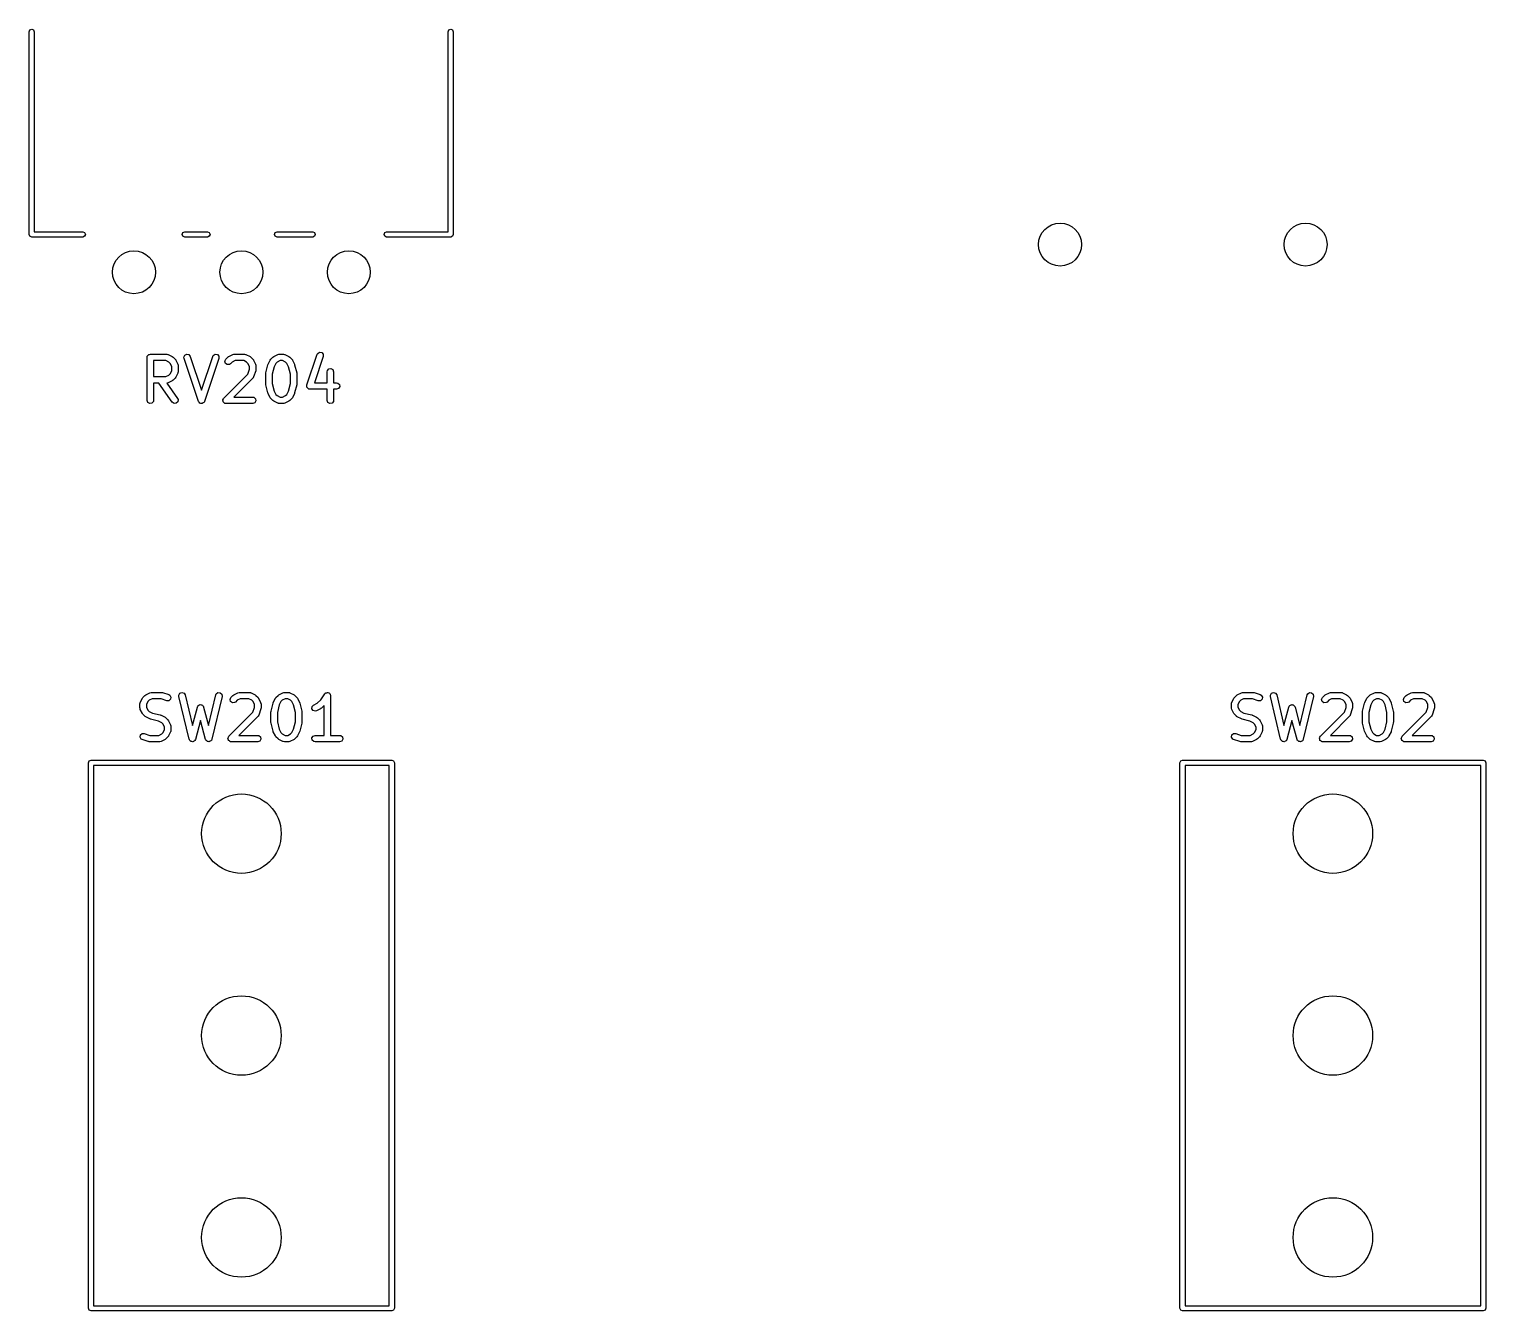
# Model space of a CAD drawing. Extents: x 126 to 289, y -245 to -37.
# Drawn here: x 126.38 to 160.28, y -245.42 to -215.58 of the extents above; entities that cross this region are included whole.
import ezdxf

# ---------------------------------------------------------------- set-up
doc = ezdxf.new("R2010")
doc.units = 0
doc.layers.add('BLACK', color=7, linetype='CONTINUOUS')

msp = doc.modelspace()

# ---------------------------------------------------------------- linework, layer by layer
at = {"layer": 'BLACK', "linetype": 'CONTINUOUS'}
for p, q in [((126.378, -215.644), (126.396, -215.602)), ((126.396, -215.602), (126.438, -215.584)), ((126.438, -215.584), (126.48, -215.602)), ((126.48, -215.602), (126.498, -215.644)), ((136.128, -215.644), (136.146, -215.602)), ((136.146, -215.602), (136.188, -215.584)), ((136.188, -215.584), (136.23, -215.602)), ((136.23, -215.602), (136.248, -215.644)), ((126.378, -220.364), (126.378, -215.644)), ((126.498, -215.644), (126.498, -220.304)), ((136.128, -220.304), (136.128, -215.644)), ((136.248, -215.644), (136.248, -220.364)), ((126.498, -220.304), (127.628, -220.304)), ((127.628, -220.304), (127.67, -220.322)), ((127.67, -220.322), (127.688, -220.364)), ((129.938, -220.364), (129.956, -220.322)), ((129.956, -220.322), (129.998, -220.304)), ((129.998, -220.304), (130.528, -220.304)), ((130.528, -220.304), (130.57, -220.322)), ((130.57, -220.322), (130.588, -220.364)), ((132.088, -220.364), (132.106, -220.322)), ((132.106, -220.322), (132.148, -220.304)), ((132.148, -220.304), (132.978, -220.304)), ((132.978, -220.304), (133.02, -220.322)), ((133.02, -220.322), (133.038, -220.364)), ((134.638, -220.364), (134.656, -220.322)), ((134.656, -220.322), (134.698, -220.304)), ((134.698, -220.304), (136.128, -220.304)), ((126.396, -220.406), (126.378, -220.364)), ((126.438, -220.424), (126.396, -220.406)), ((126.443, -220.422), (126.438, -220.424)), ((126.448, -220.424), (126.443, -220.422)), ((127.628, -220.424), (126.448, -220.424)), ((127.67, -220.406), (127.628, -220.424)), ((127.688, -220.364), (127.67, -220.406)), ((129.956, -220.406), (129.938, -220.364)), ((129.998, -220.424), (129.956, -220.406)), ((130.528, -220.424), (129.998, -220.424)), ((130.57, -220.406), (130.528, -220.424)), ((130.588, -220.364), (130.57, -220.406)), ((132.106, -220.406), (132.088, -220.364)), ((132.148, -220.424), (132.106, -220.406)), ((132.978, -220.424), (132.148, -220.424)), ((133.02, -220.406), (132.978, -220.424)), ((133.038, -220.364), (133.02, -220.406)), ((134.656, -220.406), (134.638, -220.364)), ((134.698, -220.424), (134.656, -220.406)), ((136.188, -220.424), (134.698, -220.424)), ((136.23, -220.406), (136.188, -220.424)), ((136.248, -220.364), (136.23, -220.406)), ((129.124, -223.226), (129.126, -223.217)), ((129.124, -224.226), (129.124, -223.226)), ((129.125, -223.213), (129.127, -223.21)), ((129.126, -223.217), (129.125, -223.213)), ((129.127, -223.21), (129.128, -223.201)), ((129.128, -223.201), (129.141, -223.186)), ((129.141, -223.186), (129.151, -223.169)), ((129.151, -223.169), (129.157, -223.167)), ((129.157, -223.167), (129.161, -223.161)), ((129.161, -223.161), (129.181, -223.158)), ((129.181, -223.158), (129.199, -223.151)), ((129.199, -223.151), (129.58, -223.151)), ((129.274, -223.301), (129.274, -223.675)), ((129.562, -223.301), (129.274, -223.301)), ((129.631, -223.336), (129.562, -223.301)), ((129.58, -223.151), (129.606, -223.156)), ((129.606, -223.156), (129.609, -223.159)), ((129.609, -223.159), (129.613, -223.159)), ((129.613, -223.159), (129.709, -223.207)), ((129.661, -223.366), (129.631, -223.336)), ((129.695, -223.435), (129.661, -223.366)), ((129.709, -223.207), (129.727, -223.22)), ((129.727, -223.22), (129.728, -223.221)), ((129.728, -223.221), (129.776, -223.269)), ((129.776, -223.269), (129.789, -223.287)), ((129.789, -223.287), (129.79, -223.288)), ((129.79, -223.288), (129.837, -223.383)), ((129.837, -223.383), (129.845, -223.408)), ((129.981, -223.224), (130, -223.177)), ((129.985, -223.25), (129.981, -223.224)), ((130.318, -224.25), (129.985, -223.25)), ((130, -223.177), (130.045, -223.152)), ((130.045, -223.152), (130.095, -223.162)), ((130.095, -223.162), (130.127, -223.203)), ((130.127, -223.203), (130.389, -223.989)), ((130.389, -223.989), (130.652, -223.203)), ((130.794, -223.25), (130.461, -224.25)), ((130.652, -223.203), (130.664, -223.18)), ((130.664, -223.18), (130.708, -223.153)), ((130.708, -223.153), (130.758, -223.16)), ((130.758, -223.16), (130.793, -223.199)), ((130.793, -223.199), (130.794, -223.25)), ((130.934, -223.315), (130.955, -223.269)), ((130.947, -223.365), (130.934, -223.315)), ((130.989, -223.394), (130.947, -223.365)), ((130.955, -223.269), (131.003, -223.221)), ((131.04, -223.39), (130.989, -223.394)), ((131.003, -223.221), (131.021, -223.208)), ((131.021, -223.208), (131.023, -223.207)), ((131.023, -223.207), (131.118, -223.159)), ((131.062, -223.375), (131.04, -223.39)), ((131.101, -223.336), (131.062, -223.375)), ((131.169, -223.301), (131.101, -223.336)), ((131.118, -223.159), (131.143, -223.152)), ((131.143, -223.152), (131.147, -223.153)), ((131.147, -223.153), (131.151, -223.151)), ((131.151, -223.151), (131.389, -223.151)), ((131.372, -223.301), (131.169, -223.301)), ((131.44, -223.336), (131.372, -223.301)), ((131.389, -223.151), (131.415, -223.156)), ((131.415, -223.156), (131.419, -223.159)), ((131.419, -223.159), (131.423, -223.159)), ((131.423, -223.159), (131.518, -223.207)), ((131.471, -223.366), (131.44, -223.336)), ((131.505, -223.435), (131.471, -223.366)), ((131.518, -223.207), (131.536, -223.22)), ((131.536, -223.22), (131.538, -223.221)), ((131.538, -223.221), (131.585, -223.269)), ((131.585, -223.269), (131.598, -223.287)), ((131.598, -223.287), (131.599, -223.288)), ((131.599, -223.288), (131.647, -223.383)), ((131.647, -223.383), (131.654, -223.408)), ((131.888, -223.589), (131.936, -223.399)), ((131.936, -223.399), (131.941, -223.387)), ((131.941, -223.383), (131.989, -223.288)), ((131.941, -223.387), (131.941, -223.383)), ((131.989, -223.288), (132.002, -223.27)), ((132.002, -223.27), (132.003, -223.269)), ((132.003, -223.269), (132.051, -223.221)), ((132.051, -223.221), (132.069, -223.208)), ((132.069, -223.208), (132.07, -223.207)), ((132.07, -223.207), (132.165, -223.159)), ((132.118, -223.366), (132.079, -223.443)), ((132.148, -223.336), (132.118, -223.366)), ((132.217, -223.301), (132.148, -223.336)), ((132.165, -223.159), (132.19, -223.152)), ((132.19, -223.152), (132.195, -223.153)), ((132.195, -223.153), (132.199, -223.151)), ((132.199, -223.151), (132.294, -223.151)), ((132.276, -223.301), (132.217, -223.301)), ((132.345, -223.336), (132.276, -223.301)), ((132.294, -223.151), (132.32, -223.156)), ((132.32, -223.156), (132.323, -223.159)), ((132.323, -223.159), (132.328, -223.159)), ((132.328, -223.159), (132.423, -223.207)), ((132.375, -223.366), (132.345, -223.336)), ((132.414, -223.443), (132.375, -223.366)), ((132.423, -223.207), (132.441, -223.22)), ((132.441, -223.22), (132.442, -223.221)), ((132.442, -223.221), (132.49, -223.269)), ((132.49, -223.269), (132.503, -223.287)), ((132.503, -223.287), (132.504, -223.288)), ((132.504, -223.288), (132.552, -223.383)), ((132.552, -223.383), (132.555, -223.396)), ((132.555, -223.396), (132.557, -223.399)), ((132.557, -223.399), (132.605, -223.589)), ((132.842, -223.869), (133.08, -223.155)), ((133.222, -223.202), (133.017, -223.818)), ((133.08, -223.155), (133.093, -223.132)), ((133.093, -223.132), (133.136, -223.105)), ((133.136, -223.105), (133.187, -223.113)), ((133.187, -223.113), (133.221, -223.151)), ((133.221, -223.151), (133.222, -223.202)), ((129.274, -223.675), (129.562, -223.675)), ((129.562, -223.675), (129.631, -223.641)), ((129.631, -223.641), (129.661, -223.611)), ((129.661, -223.611), (129.695, -223.542)), ((129.695, -223.542), (129.695, -223.435)), ((129.776, -223.708), (129.728, -223.756)), ((129.79, -223.688), (129.776, -223.707)), ((129.776, -223.707), (129.776, -223.708)), ((129.837, -223.593), (129.79, -223.688)), ((129.838, -223.589), (129.837, -223.593)), ((129.841, -223.585), (129.838, -223.589)), ((129.845, -223.56), (129.841, -223.585)), ((129.845, -223.408), (129.844, -223.413)), ((129.844, -223.413), (129.845, -223.417)), ((129.845, -223.417), (129.845, -223.56)), ((130.908, -224.173), (131.467, -223.614)), ((131.585, -223.708), (131.142, -224.151)), ((131.467, -223.614), (131.505, -223.5)), ((131.505, -223.5), (131.505, -223.435)), ((131.587, -223.704), (131.585, -223.708)), ((131.591, -223.702), (131.587, -223.704)), ((131.603, -223.679), (131.591, -223.702)), ((131.651, -223.536), (131.603, -223.679)), ((131.655, -223.512), (131.651, -223.534)), ((131.651, -223.534), (131.651, -223.536)), ((131.654, -223.408), (131.653, -223.413)), ((131.653, -223.413), (131.655, -223.417)), ((131.655, -223.417), (131.655, -223.512)), ((131.886, -223.607), (131.888, -223.593)), ((131.886, -223.845), (131.886, -223.607)), ((131.888, -223.593), (131.888, -223.589)), ((132.079, -223.443), (132.036, -223.617)), ((132.036, -223.617), (132.036, -223.836)), ((132.457, -223.617), (132.414, -223.443)), ((132.457, -223.836), (132.457, -223.617)), ((132.605, -223.589), (132.606, -223.604)), ((132.606, -223.604), (132.607, -223.607)), ((132.607, -223.607), (132.607, -223.845)), ((133.314, -223.56), (133.319, -223.534)), ((133.314, -223.818), (133.314, -223.56)), ((133.319, -223.534), (133.352, -223.495)), ((133.352, -223.495), (133.402, -223.486)), ((133.402, -223.486), (133.447, -223.512)), ((133.447, -223.512), (133.464, -223.56)), ((133.464, -223.56), (133.464, -223.818)), ((129.398, -223.825), (129.274, -223.825)), ((129.274, -223.825), (129.274, -224.226)), ((129.709, -224.269), (129.398, -223.825)), ((129.584, -223.824), (129.581, -223.825)), ((129.581, -223.825), (129.832, -224.183)), ((129.588, -223.825), (129.584, -223.824)), ((129.613, -223.817), (129.588, -223.825)), ((129.709, -223.77), (129.613, -223.817)), ((129.71, -223.768), (129.709, -223.77)), ((129.728, -223.756), (129.71, -223.768)), ((131.887, -223.849), (131.886, -223.845)), ((131.888, -223.864), (131.887, -223.849)), ((131.936, -224.054), (131.888, -223.864)), ((131.938, -224.057), (131.936, -224.054)), ((131.941, -224.069), (131.938, -224.057)), ((131.989, -224.165), (131.941, -224.069)), ((132.036, -223.836), (132.079, -224.01)), ((132.079, -224.01), (132.118, -224.087)), ((132.375, -224.087), (132.414, -224.01)), ((132.414, -224.01), (132.457, -223.836)), ((132.552, -224.069), (132.504, -224.165)), ((132.557, -224.054), (132.552, -224.066)), ((132.552, -224.066), (132.552, -224.069)), ((132.605, -223.864), (132.557, -224.054)), ((132.607, -223.845), (132.605, -223.86)), ((132.605, -223.86), (132.605, -223.864)), ((132.839, -223.88), (132.842, -223.875)), ((132.843, -223.9), (132.839, -223.88)), ((132.842, -223.875), (132.842, -223.869)), ((132.843, -223.921), (132.843, -223.9)), ((132.847, -223.925), (132.843, -223.921)), ((132.848, -223.931), (132.847, -223.925)), ((132.864, -223.944), (132.848, -223.931)), ((132.878, -223.959), (132.864, -223.944)), ((132.883, -223.96), (132.878, -223.959)), ((132.888, -223.964), (132.883, -223.96)), ((132.913, -223.968), (132.888, -223.964)), ((133.314, -223.968), (132.913, -223.968)), ((133.017, -223.818), (133.314, -223.818)), ((133.314, -224.226), (133.314, -223.968)), ((133.464, -223.818), (133.532, -223.818)), ((133.532, -223.968), (133.464, -223.968)), ((133.464, -223.968), (133.464, -224.226)), ((133.532, -223.818), (133.558, -223.823)), ((133.58, -223.95), (133.532, -223.968)), ((133.558, -223.823), (133.597, -223.856)), ((133.606, -223.906), (133.58, -223.95)), ((133.597, -223.856), (133.606, -223.906)), ((129.141, -224.275), (129.124, -224.226)), ((129.186, -224.3), (129.141, -224.275)), ((129.236, -224.291), (129.186, -224.3)), ((129.269, -224.252), (129.236, -224.291)), ((129.274, -224.226), (129.269, -224.252)), ((129.751, -224.299), (129.709, -224.269)), ((129.802, -224.294), (129.751, -224.299)), ((129.838, -224.258), (129.802, -224.294)), ((129.832, -224.183), (129.843, -224.207)), ((129.843, -224.207), (129.838, -224.258)), ((130.32, -224.252), (130.318, -224.25)), ((130.32, -224.254), (130.32, -224.252)), ((130.335, -224.272), (130.32, -224.254)), ((130.35, -224.29), (130.335, -224.272)), ((130.352, -224.291), (130.35, -224.29)), ((130.354, -224.292), (130.352, -224.291)), ((130.377, -224.296), (130.354, -224.292)), ((130.4, -224.301), (130.377, -224.296)), ((130.402, -224.3), (130.4, -224.301)), ((130.404, -224.3), (130.402, -224.3)), ((130.425, -224.287), (130.404, -224.3)), ((130.446, -224.276), (130.425, -224.287)), ((130.448, -224.273), (130.446, -224.274)), ((130.446, -224.274), (130.446, -224.276)), ((130.461, -224.25), (130.448, -224.273)), ((130.886, -224.22), (130.888, -224.217)), ((130.892, -224.242), (130.886, -224.22)), ((130.887, -224.213), (130.898, -224.194)), ((130.888, -224.217), (130.887, -224.213)), ((130.896, -224.264), (130.892, -224.242)), ((130.899, -224.266), (130.896, -224.264)), ((130.898, -224.194), (130.908, -224.173)), ((130.899, -224.269), (130.899, -224.266)), ((130.918, -224.282), (130.899, -224.269)), ((130.935, -224.297), (130.918, -224.282)), ((130.94, -224.298), (130.935, -224.297)), ((130.941, -224.299), (130.94, -224.298)), ((130.945, -224.299), (130.941, -224.299)), ((130.961, -224.301), (130.945, -224.299)), ((131.58, -224.301), (130.961, -224.301)), ((131.142, -224.151), (131.58, -224.151)), ((131.58, -224.151), (131.606, -224.156)), ((131.628, -224.284), (131.58, -224.301)), ((131.606, -224.156), (131.645, -224.189)), ((131.654, -224.239), (131.628, -224.284)), ((131.645, -224.189), (131.654, -224.239)), ((131.99, -224.166), (131.989, -224.165)), ((132.003, -224.184), (131.99, -224.166)), ((132.051, -224.232), (132.003, -224.184)), ((132.052, -224.232), (132.051, -224.232)), ((132.07, -224.246), (132.052, -224.232)), ((132.165, -224.293), (132.07, -224.246)), ((132.118, -224.087), (132.148, -224.117)), ((132.148, -224.117), (132.217, -224.151)), ((132.17, -224.294), (132.165, -224.293)), ((132.173, -224.297), (132.17, -224.294)), ((132.199, -224.301), (132.173, -224.297)), ((132.294, -224.301), (132.199, -224.301)), ((132.217, -224.151), (132.276, -224.151)), ((132.276, -224.151), (132.345, -224.117)), ((132.298, -224.3), (132.294, -224.301)), ((132.303, -224.301), (132.298, -224.3)), ((132.328, -224.293), (132.303, -224.301)), ((132.423, -224.246), (132.328, -224.293)), ((132.345, -224.117), (132.375, -224.087)), ((132.424, -224.245), (132.423, -224.246)), ((132.442, -224.232), (132.424, -224.245)), ((132.49, -224.184), (132.442, -224.232)), ((132.491, -224.183), (132.49, -224.184)), ((132.504, -224.165), (132.491, -224.183)), ((133.332, -224.275), (133.314, -224.226)), ((133.376, -224.3), (133.332, -224.275)), ((133.427, -224.291), (133.376, -224.3)), ((133.46, -224.252), (133.427, -224.291)), ((133.464, -224.226), (133.46, -224.252)), ((128.965, -231.257), (129.013, -231.162)), ((129.013, -231.162), (129.026, -231.144)), ((129.026, -231.144), (129.027, -231.143)), ((129.027, -231.143), (129.074, -231.095)), ((129.074, -231.095), (129.093, -231.082)), ((129.093, -231.082), (129.094, -231.081)), ((129.094, -231.081), (129.189, -231.033)), ((129.24, -231.175), (129.172, -231.21)), ((129.189, -231.033), (129.214, -231.026)), ((129.214, -231.026), (129.219, -231.027)), ((129.219, -231.027), (129.223, -231.025)), ((129.223, -231.025), (129.461, -231.025)), ((129.449, -231.175), (129.24, -231.175)), ((129.58, -231.219), (129.449, -231.175)), ((129.461, -231.025), (129.483, -231.029)), ((129.483, -231.029), (129.485, -231.029)), ((129.485, -231.029), (129.627, -231.077)), ((129.627, -231.077), (129.65, -231.089)), ((129.67, -231.184), (129.631, -231.218)), ((129.65, -231.089), (129.677, -231.133)), ((129.677, -231.133), (129.67, -231.184)), ((129.863, -231.092), (129.886, -231.046)), ((129.864, -231.118), (129.863, -231.092)), ((130.102, -232.118), (129.864, -231.118)), ((129.886, -231.046), (129.933, -231.026)), ((129.933, -231.026), (129.982, -231.04)), ((129.982, -231.04), (130.01, -231.083)), ((130.01, -231.083), (130.179, -231.794)), ((130.552, -231.794), (130.721, -231.083)), ((130.867, -231.118), (130.629, -232.118)), ((130.721, -231.083), (130.732, -231.059)), ((130.732, -231.059), (130.773, -231.029)), ((130.773, -231.029), (130.824, -231.032)), ((130.824, -231.032), (130.861, -231.067)), ((130.861, -231.067), (130.867, -231.118)), ((131.053, -231.189), (131.074, -231.143)), ((131.066, -231.239), (131.053, -231.189)), ((131.074, -231.143), (131.122, -231.095)), ((131.122, -231.095), (131.14, -231.082)), ((131.14, -231.082), (131.142, -231.081)), ((131.142, -231.081), (131.237, -231.033)), ((131.288, -231.175), (131.22, -231.21)), ((131.237, -231.033), (131.262, -231.026)), ((131.262, -231.026), (131.266, -231.027)), ((131.266, -231.027), (131.27, -231.025)), ((131.27, -231.025), (131.508, -231.025)), ((131.491, -231.175), (131.288, -231.175)), ((131.559, -231.21), (131.491, -231.175)), ((131.508, -231.025), (131.534, -231.03)), ((131.534, -231.03), (131.538, -231.033)), ((131.538, -231.033), (131.542, -231.033)), ((131.542, -231.033), (131.637, -231.081)), ((131.637, -231.081), (131.655, -231.094)), ((131.655, -231.094), (131.657, -231.095)), ((131.657, -231.095), (131.704, -231.143)), ((131.704, -231.143), (131.717, -231.161)), ((131.717, -231.161), (131.718, -231.162)), ((131.718, -231.162), (131.766, -231.257)), ((132.06, -231.257), (132.108, -231.162)), ((132.108, -231.162), (132.121, -231.144)), ((132.121, -231.144), (132.122, -231.143)), ((132.122, -231.143), (132.17, -231.095)), ((132.17, -231.095), (132.188, -231.082)), ((132.188, -231.082), (132.189, -231.081)), ((132.189, -231.081), (132.284, -231.033)), ((132.336, -231.175), (132.267, -231.21)), ((132.284, -231.033), (132.309, -231.026)), ((132.309, -231.026), (132.314, -231.027)), ((132.314, -231.027), (132.318, -231.025)), ((132.318, -231.025), (132.413, -231.025)), ((132.396, -231.175), (132.336, -231.175)), ((132.464, -231.21), (132.396, -231.175)), ((132.413, -231.025), (132.439, -231.03)), ((132.439, -231.03), (132.442, -231.033)), ((132.442, -231.033), (132.447, -231.033)), ((132.447, -231.033), (132.542, -231.081)), ((132.542, -231.081), (132.56, -231.094)), ((132.56, -231.094), (132.562, -231.095)), ((132.562, -231.095), (132.609, -231.143)), ((132.609, -231.143), (132.622, -231.161)), ((132.622, -231.161), (132.623, -231.162)), ((132.623, -231.162), (132.671, -231.257)), ((133.083, -231.277), (133.164, -231.195)), ((133.164, -231.195), (133.256, -231.059)), ((133.256, -231.059), (133.274, -231.04)), ((133.274, -231.04), (133.278, -231.039)), ((133.278, -231.039), (133.28, -231.035)), ((133.28, -231.035), (133.302, -231.032)), ((133.302, -231.032), (133.323, -231.026)), ((133.323, -231.026), (133.327, -231.027)), ((133.327, -231.027), (133.331, -231.027)), ((133.331, -231.027), (133.35, -231.037)), ((133.35, -231.037), (133.37, -231.046)), ((133.37, -231.046), (133.372, -231.05)), ((133.372, -231.05), (133.375, -231.052)), ((133.375, -231.052), (133.383, -231.073)), ((133.383, -231.073), (133.393, -231.092)), ((133.393, -231.092), (133.392, -231.096)), ((133.392, -231.096), (133.393, -231.1)), ((133.393, -231.1), (133.393, -232.025)), ((154.365, -231.257), (154.413, -231.162)), ((154.413, -231.162), (154.426, -231.144)), ((154.426, -231.144), (154.427, -231.143)), ((154.427, -231.143), (154.474, -231.095)), ((154.474, -231.095), (154.493, -231.082)), ((154.493, -231.082), (154.494, -231.081)), ((154.494, -231.081), (154.589, -231.033)), ((154.64, -231.175), (154.572, -231.21)), ((154.589, -231.033), (154.614, -231.026)), ((154.614, -231.026), (154.619, -231.027)), ((154.619, -231.027), (154.623, -231.025)), ((154.623, -231.025), (154.861, -231.025)), ((154.849, -231.175), (154.64, -231.175)), ((154.98, -231.219), (154.849, -231.175)), ((154.861, -231.025), (154.883, -231.029)), ((154.883, -231.029), (154.885, -231.029)), ((154.885, -231.029), (155.027, -231.077)), ((155.027, -231.077), (155.05, -231.089)), ((155.07, -231.184), (155.031, -231.218)), ((155.05, -231.089), (155.077, -231.133)), ((155.077, -231.133), (155.07, -231.184)), ((155.263, -231.092), (155.286, -231.046)), ((155.264, -231.118), (155.263, -231.092)), ((155.502, -232.118), (155.264, -231.118)), ((155.286, -231.046), (155.333, -231.026)), ((155.333, -231.026), (155.382, -231.04)), ((155.382, -231.04), (155.41, -231.083)), ((155.41, -231.083), (155.579, -231.794)), ((155.952, -231.794), (156.121, -231.083)), ((156.267, -231.118), (156.029, -232.118)), ((156.121, -231.083), (156.132, -231.059)), ((156.132, -231.059), (156.173, -231.029)), ((156.173, -231.029), (156.224, -231.032)), ((156.224, -231.032), (156.261, -231.067)), ((156.261, -231.067), (156.267, -231.118)), ((156.453, -231.189), (156.474, -231.143)), ((156.466, -231.239), (156.453, -231.189)), ((156.474, -231.143), (156.522, -231.095)), ((156.522, -231.095), (156.54, -231.082)), ((156.54, -231.082), (156.542, -231.081)), ((156.542, -231.081), (156.637, -231.033)), ((156.688, -231.175), (156.62, -231.21)), ((156.637, -231.033), (156.662, -231.026)), ((156.662, -231.026), (156.666, -231.027)), ((156.666, -231.027), (156.67, -231.025)), ((156.67, -231.025), (156.908, -231.025)), ((156.891, -231.175), (156.688, -231.175)), ((156.959, -231.21), (156.891, -231.175)), ((156.908, -231.025), (156.934, -231.03)), ((156.934, -231.03), (156.938, -231.033)), ((156.938, -231.033), (156.942, -231.033)), ((156.942, -231.033), (157.037, -231.081)), ((157.037, -231.081), (157.055, -231.094)), ((157.055, -231.094), (157.057, -231.095)), ((157.057, -231.095), (157.104, -231.143)), ((157.104, -231.143), (157.117, -231.161)), ((157.117, -231.161), (157.118, -231.162)), ((157.118, -231.162), (157.166, -231.257)), ((157.46, -231.257), (157.508, -231.162)), ((157.508, -231.162), (157.521, -231.144)), ((157.521, -231.144), (157.522, -231.143)), ((157.522, -231.143), (157.57, -231.095)), ((157.57, -231.095), (157.588, -231.082)), ((157.588, -231.082), (157.589, -231.081)), ((157.589, -231.081), (157.684, -231.033)), ((157.736, -231.175), (157.667, -231.21)), ((157.684, -231.033), (157.709, -231.026)), ((157.709, -231.026), (157.714, -231.027)), ((157.714, -231.027), (157.718, -231.025)), ((157.718, -231.025), (157.813, -231.025)), ((157.796, -231.175), (157.736, -231.175)), ((157.864, -231.21), (157.796, -231.175)), ((157.813, -231.025), (157.839, -231.03)), ((157.839, -231.03), (157.842, -231.033)), ((157.842, -231.033), (157.847, -231.033)), ((157.847, -231.033), (157.942, -231.081)), ((157.942, -231.081), (157.96, -231.094)), ((157.96, -231.094), (157.962, -231.095)), ((157.962, -231.095), (158.009, -231.143)), ((158.009, -231.143), (158.022, -231.161)), ((158.022, -231.161), (158.023, -231.162)), ((158.023, -231.162), (158.071, -231.257)), ((158.358, -231.189), (158.379, -231.143)), ((158.371, -231.239), (158.358, -231.189)), ((158.379, -231.143), (158.427, -231.095)), ((158.427, -231.095), (158.445, -231.082)), ((158.445, -231.082), (158.446, -231.081)), ((158.446, -231.081), (158.542, -231.033)), ((158.593, -231.175), (158.524, -231.21)), ((158.542, -231.033), (158.567, -231.026)), ((158.567, -231.026), (158.571, -231.027)), ((158.571, -231.027), (158.575, -231.025)), ((158.575, -231.025), (158.813, -231.025)), ((158.796, -231.175), (158.593, -231.175)), ((158.864, -231.21), (158.796, -231.175)), ((158.813, -231.025), (158.839, -231.03)), ((158.839, -231.03), (158.842, -231.033)), ((158.842, -231.033), (158.847, -231.033)), ((158.847, -231.033), (158.942, -231.081)), ((158.942, -231.081), (158.96, -231.094)), ((158.96, -231.094), (158.962, -231.095)), ((158.962, -231.095), (159.009, -231.143)), ((159.009, -231.143), (159.022, -231.161)), ((159.022, -231.161), (159.023, -231.162)), ((159.023, -231.162), (159.071, -231.257)), ((128.957, -231.291), (128.962, -231.265)), ((128.957, -231.386), (128.957, -231.291)), ((128.959, -231.39), (128.957, -231.386)), ((128.958, -231.395), (128.959, -231.39)), ((128.965, -231.42), (128.958, -231.395)), ((128.962, -231.265), (128.965, -231.262)), ((128.965, -231.262), (128.965, -231.257)), ((129.013, -231.515), (128.965, -231.42)), ((129.014, -231.516), (129.013, -231.515)), ((129.027, -231.534), (129.014, -231.516)), ((129.074, -231.582), (129.027, -231.534)), ((129.142, -231.24), (129.107, -231.309)), ((129.107, -231.309), (129.107, -231.368)), ((129.107, -231.368), (129.142, -231.437)), ((129.172, -231.21), (129.142, -231.24)), ((129.142, -231.437), (129.172, -231.467)), ((129.172, -231.467), (129.249, -231.506)), ((129.249, -231.506), (129.431, -231.551)), ((129.631, -231.218), (129.58, -231.219)), ((130.179, -231.794), (130.293, -231.367)), ((130.293, -231.367), (130.304, -231.343)), ((130.304, -231.343), (130.31, -231.339)), ((130.31, -231.339), (130.313, -231.333)), ((130.313, -231.333), (130.33, -231.325)), ((130.33, -231.325), (130.346, -231.314)), ((130.346, -231.314), (130.353, -231.314)), ((130.353, -231.314), (130.359, -231.311)), ((130.359, -231.311), (130.378, -231.316)), ((130.378, -231.316), (130.397, -231.318)), ((130.397, -231.318), (130.402, -231.323)), ((130.402, -231.323), (130.409, -231.325)), ((130.409, -231.325), (130.42, -231.341)), ((130.42, -231.341), (130.434, -231.354)), ((130.434, -231.354), (130.434, -231.361)), ((130.434, -231.361), (130.438, -231.367)), ((130.438, -231.367), (130.552, -231.794)), ((131.027, -232.047), (131.586, -231.488)), ((131.108, -231.268), (131.066, -231.239)), ((131.159, -231.264), (131.108, -231.268)), ((131.181, -231.249), (131.159, -231.264)), ((131.22, -231.21), (131.181, -231.249)), ((131.59, -231.24), (131.559, -231.21)), ((131.586, -231.488), (131.624, -231.374)), ((131.624, -231.309), (131.59, -231.24)), ((131.624, -231.374), (131.624, -231.309)), ((131.77, -231.41), (131.722, -231.553)), ((131.766, -231.257), (131.773, -231.282)), ((131.774, -231.386), (131.77, -231.408)), ((131.77, -231.408), (131.77, -231.41)), ((131.773, -231.282), (131.772, -231.287)), ((131.772, -231.287), (131.774, -231.291)), ((131.774, -231.291), (131.774, -231.386)), ((132.005, -231.481), (132.008, -231.467)), ((132.005, -231.719), (132.005, -231.481)), ((132.007, -231.463), (132.055, -231.273)), ((132.008, -231.467), (132.007, -231.463)), ((132.055, -231.273), (132.06, -231.261)), ((132.06, -231.261), (132.06, -231.257)), ((132.198, -231.317), (132.155, -231.491)), ((132.155, -231.491), (132.155, -231.71)), ((132.237, -231.24), (132.198, -231.317)), ((132.267, -231.21), (132.237, -231.24)), ((132.494, -231.24), (132.464, -231.21)), ((132.533, -231.317), (132.494, -231.24)), ((132.576, -231.491), (132.533, -231.317)), ((132.576, -231.71), (132.576, -231.491)), ((132.671, -231.257), (132.674, -231.27)), ((132.674, -231.27), (132.676, -231.273)), ((132.676, -231.273), (132.724, -231.463)), ((132.724, -231.463), (132.725, -231.478)), ((132.725, -231.478), (132.726, -231.481)), ((132.726, -231.481), (132.726, -231.719)), ((132.96, -231.407), (132.963, -231.356)), ((132.991, -231.449), (132.96, -231.407)), ((132.963, -231.356), (132.999, -231.319)), ((133.041, -231.461), (132.991, -231.449)), ((132.999, -231.319), (133.083, -231.277)), ((133.066, -231.453), (133.041, -231.461)), ((133.161, -231.406), (133.066, -231.453)), ((133.162, -231.404), (133.161, -231.406)), ((133.181, -231.392), (133.162, -231.404)), ((133.243, -231.329), (133.181, -231.392)), ((133.243, -232.025), (133.243, -231.329)), ((154.357, -231.291), (154.362, -231.265)), ((154.357, -231.386), (154.357, -231.291)), ((154.359, -231.39), (154.357, -231.386)), ((154.358, -231.395), (154.359, -231.39)), ((154.365, -231.42), (154.358, -231.395)), ((154.362, -231.265), (154.365, -231.262)), ((154.365, -231.262), (154.365, -231.257)), ((154.413, -231.515), (154.365, -231.42)), ((154.414, -231.516), (154.413, -231.515)), ((154.427, -231.534), (154.414, -231.516)), ((154.474, -231.582), (154.427, -231.534)), ((154.542, -231.24), (154.507, -231.309)), ((154.507, -231.309), (154.507, -231.368)), ((154.507, -231.368), (154.542, -231.437)), ((154.572, -231.21), (154.542, -231.24)), ((154.542, -231.437), (154.572, -231.467)), ((154.572, -231.467), (154.649, -231.506)), ((154.649, -231.506), (154.831, -231.551)), ((155.031, -231.218), (154.98, -231.219)), ((155.579, -231.794), (155.693, -231.367)), ((155.693, -231.367), (155.704, -231.343)), ((155.704, -231.343), (155.71, -231.339)), ((155.71, -231.339), (155.713, -231.333)), ((155.713, -231.333), (155.73, -231.325)), ((155.73, -231.325), (155.746, -231.314)), ((155.746, -231.314), (155.753, -231.314)), ((155.753, -231.314), (155.759, -231.311)), ((155.759, -231.311), (155.778, -231.316)), ((155.778, -231.316), (155.797, -231.318)), ((155.797, -231.318), (155.802, -231.323)), ((155.802, -231.323), (155.809, -231.325)), ((155.809, -231.325), (155.82, -231.341)), ((155.82, -231.341), (155.834, -231.354)), ((155.834, -231.354), (155.834, -231.361)), ((155.834, -231.361), (155.838, -231.367)), ((155.838, -231.367), (155.952, -231.794)), ((156.427, -232.047), (156.986, -231.488)), ((156.508, -231.268), (156.466, -231.239)), ((156.559, -231.264), (156.508, -231.268)), ((156.581, -231.249), (156.559, -231.264)), ((156.62, -231.21), (156.581, -231.249)), ((156.99, -231.24), (156.959, -231.21)), ((156.986, -231.488), (157.024, -231.374)), ((157.024, -231.309), (156.99, -231.24)), ((157.024, -231.374), (157.024, -231.309)), ((157.17, -231.41), (157.122, -231.553)), ((157.166, -231.257), (157.173, -231.282)), ((157.174, -231.386), (157.17, -231.408)), ((157.17, -231.408), (157.17, -231.41)), ((157.173, -231.282), (157.172, -231.287)), ((157.172, -231.287), (157.174, -231.291)), ((157.174, -231.291), (157.174, -231.386)), ((157.405, -231.481), (157.408, -231.467)), ((157.405, -231.719), (157.405, -231.481)), ((157.407, -231.463), (157.455, -231.273)), ((157.408, -231.467), (157.407, -231.463)), ((157.455, -231.273), (157.46, -231.261)), ((157.46, -231.261), (157.46, -231.257)), ((157.598, -231.317), (157.555, -231.491)), ((157.555, -231.491), (157.555, -231.71)), ((157.637, -231.24), (157.598, -231.317)), ((157.667, -231.21), (157.637, -231.24)), ((157.894, -231.24), (157.864, -231.21)), ((157.933, -231.317), (157.894, -231.24)), ((157.976, -231.491), (157.933, -231.317)), ((157.976, -231.71), (157.976, -231.491)), ((158.071, -231.257), (158.074, -231.27)), ((158.074, -231.27), (158.076, -231.273)), ((158.076, -231.273), (158.124, -231.463)), ((158.124, -231.463), (158.125, -231.478)), ((158.125, -231.478), (158.126, -231.481)), ((158.126, -231.481), (158.126, -231.719)), ((158.332, -232.047), (158.891, -231.488)), ((158.413, -231.268), (158.371, -231.239)), ((158.464, -231.264), (158.413, -231.268)), ((158.485, -231.249), (158.464, -231.264)), ((158.524, -231.21), (158.485, -231.249)), ((158.894, -231.24), (158.864, -231.21)), ((158.891, -231.488), (158.929, -231.374)), ((158.929, -231.309), (158.894, -231.24)), ((158.929, -231.374), (158.929, -231.309)), ((159.075, -231.41), (159.027, -231.553)), ((159.071, -231.257), (159.078, -231.282)), ((159.079, -231.386), (159.075, -231.408)), ((159.075, -231.408), (159.075, -231.41)), ((159.078, -231.282), (159.077, -231.287)), ((159.077, -231.287), (159.079, -231.291)), ((159.079, -231.291), (159.079, -231.386)), ((129.076, -231.583), (129.074, -231.582)), ((129.094, -231.596), (129.076, -231.583)), ((129.189, -231.644), (129.094, -231.596)), ((129.193, -231.644), (129.189, -231.644)), ((129.205, -231.649), (129.193, -231.644)), ((129.387, -231.695), (129.205, -231.649)), ((129.464, -231.733), (129.387, -231.695)), ((129.431, -231.551), (129.443, -231.557)), ((129.443, -231.557), (129.447, -231.557)), ((129.447, -231.557), (129.542, -231.605)), ((129.494, -231.764), (129.464, -231.733)), ((129.529, -231.832), (129.494, -231.764)), ((129.529, -231.892), (129.529, -231.832)), ((129.542, -231.605), (129.56, -231.618)), ((129.56, -231.618), (129.562, -231.619)), ((129.562, -231.619), (129.609, -231.666)), ((129.609, -231.666), (129.622, -231.685)), ((129.622, -231.685), (129.623, -231.686)), ((129.623, -231.686), (129.671, -231.781)), ((129.671, -231.781), (129.678, -231.806)), ((129.678, -231.806), (129.677, -231.81)), ((129.677, -231.81), (129.679, -231.815)), ((129.679, -231.815), (129.679, -231.91)), ((130.366, -231.677), (130.248, -232.12)), ((130.484, -232.12), (130.366, -231.677)), ((131.704, -231.582), (131.261, -232.025)), ((131.706, -231.578), (131.704, -231.582)), ((131.71, -231.576), (131.706, -231.578)), ((131.722, -231.553), (131.71, -231.576)), ((132.006, -231.723), (132.005, -231.719)), ((132.007, -231.738), (132.006, -231.723)), ((132.055, -231.928), (132.007, -231.738)), ((132.155, -231.71), (132.198, -231.884)), ((132.533, -231.884), (132.576, -231.71)), ((132.724, -231.738), (132.676, -231.928)), ((132.726, -231.719), (132.724, -231.734)), ((132.724, -231.734), (132.724, -231.738)), ((154.476, -231.583), (154.474, -231.582)), ((154.494, -231.596), (154.476, -231.583)), ((154.589, -231.644), (154.494, -231.596)), ((154.593, -231.644), (154.589, -231.644)), ((154.605, -231.649), (154.593, -231.644)), ((154.787, -231.695), (154.605, -231.649)), ((154.864, -231.733), (154.787, -231.695)), ((154.831, -231.551), (154.843, -231.557)), ((154.843, -231.557), (154.847, -231.557)), ((154.847, -231.557), (154.942, -231.605)), ((154.894, -231.764), (154.864, -231.733)), ((154.929, -231.832), (154.894, -231.764)), ((154.929, -231.892), (154.929, -231.832)), ((154.942, -231.605), (154.96, -231.618)), ((154.96, -231.618), (154.962, -231.619)), ((154.962, -231.619), (155.009, -231.666)), ((155.009, -231.666), (155.022, -231.685)), ((155.022, -231.685), (155.023, -231.686)), ((155.023, -231.686), (155.071, -231.781)), ((155.071, -231.781), (155.078, -231.806)), ((155.078, -231.806), (155.077, -231.81)), ((155.077, -231.81), (155.079, -231.815)), ((155.079, -231.815), (155.079, -231.91)), ((155.766, -231.677), (155.648, -232.12)), ((155.884, -232.12), (155.766, -231.677)), ((157.104, -231.582), (156.661, -232.025)), ((157.106, -231.578), (157.104, -231.582)), ((157.11, -231.576), (157.106, -231.578)), ((157.122, -231.553), (157.11, -231.576)), ((157.406, -231.723), (157.405, -231.719)), ((157.407, -231.738), (157.406, -231.723)), ((157.455, -231.928), (157.407, -231.738)), ((157.555, -231.71), (157.598, -231.884)), ((157.933, -231.884), (157.976, -231.71)), ((158.124, -231.738), (158.076, -231.928)), ((158.126, -231.719), (158.124, -231.734)), ((158.124, -231.734), (158.124, -231.738)), ((159.009, -231.582), (158.566, -232.025)), ((159.011, -231.578), (159.009, -231.582)), ((159.015, -231.576), (159.011, -231.578)), ((159.027, -231.553), (159.015, -231.576)), ((128.959, -232.068), (128.966, -232.017)), ((128.986, -232.112), (128.959, -232.068)), ((128.966, -232.017), (129.005, -231.983)), ((129.009, -232.124), (128.986, -232.112)), ((129.005, -231.983), (129.056, -231.982)), ((129.151, -232.172), (129.009, -232.124)), ((129.056, -231.982), (129.187, -232.025)), ((129.153, -232.171), (129.151, -232.172)), ((129.175, -232.175), (129.153, -232.171)), ((129.413, -232.175), (129.175, -232.175)), ((129.187, -232.025), (129.396, -232.025)), ((129.396, -232.025), (129.464, -231.991)), ((129.417, -232.174), (129.413, -232.175)), ((129.422, -232.175), (129.417, -232.174)), ((129.447, -232.167), (129.422, -232.175)), ((129.542, -232.12), (129.447, -232.167)), ((129.464, -231.991), (129.494, -231.961)), ((129.494, -231.961), (129.529, -231.892)), ((129.543, -232.119), (129.542, -232.12)), ((129.562, -232.106), (129.543, -232.119)), ((129.609, -232.058), (129.562, -232.106)), ((129.61, -232.057), (129.609, -232.058)), ((129.623, -232.039), (129.61, -232.057)), ((129.671, -231.943), (129.623, -232.039)), ((129.674, -231.936), (129.671, -231.939)), ((129.671, -231.939), (129.671, -231.943)), ((129.679, -231.91), (129.674, -231.936)), ((130.107, -232.124), (130.102, -232.118)), ((130.107, -232.132), (130.107, -232.124)), ((130.12, -232.145), (130.107, -232.132)), ((130.13, -232.161), (130.12, -232.145)), ((130.138, -232.163), (130.13, -232.161)), ((130.144, -232.168), (130.138, -232.163)), ((130.162, -232.17), (130.144, -232.168)), ((130.18, -232.175), (130.162, -232.17)), ((130.187, -232.172), (130.18, -232.175)), ((130.195, -232.173), (130.187, -232.172)), ((130.21, -232.162), (130.195, -232.173)), ((130.227, -232.155), (130.21, -232.162)), ((130.23, -232.148), (130.227, -232.155)), ((130.237, -232.143), (130.23, -232.148)), ((130.248, -232.12), (130.237, -232.143)), ((130.488, -232.126), (130.484, -232.12)), ((130.489, -232.134), (130.488, -232.126)), ((130.502, -232.147), (130.489, -232.134)), ((130.513, -232.162), (130.502, -232.147)), ((130.521, -232.164), (130.513, -232.162)), ((130.526, -232.169), (130.521, -232.164)), ((130.545, -232.17), (130.526, -232.169)), ((130.563, -232.175), (130.545, -232.17)), ((130.57, -232.172), (130.563, -232.175)), ((130.578, -232.172), (130.57, -232.172)), ((130.592, -232.161), (130.578, -232.172)), ((130.609, -232.153), (130.592, -232.161)), ((130.612, -232.146), (130.609, -232.153)), ((130.619, -232.142), (130.612, -232.146)), ((130.629, -232.118), (130.619, -232.142)), ((131.005, -232.094), (131.007, -232.091)), ((131.011, -232.116), (131.005, -232.094)), ((131.006, -232.087), (131.017, -232.068)), ((131.007, -232.091), (131.006, -232.087)), ((131.015, -232.138), (131.011, -232.116)), ((131.018, -232.14), (131.015, -232.138)), ((131.017, -232.068), (131.027, -232.047)), ((131.018, -232.143), (131.018, -232.14)), ((131.037, -232.156), (131.018, -232.143)), ((131.054, -232.171), (131.037, -232.156)), ((131.059, -232.172), (131.054, -232.171)), ((131.06, -232.173), (131.059, -232.172)), ((131.064, -232.173), (131.06, -232.173)), ((131.08, -232.175), (131.064, -232.173)), ((131.699, -232.175), (131.08, -232.175)), ((131.261, -232.025), (131.699, -232.025)), ((131.699, -232.025), (131.725, -232.03)), ((131.747, -232.158), (131.699, -232.175)), ((131.725, -232.03), (131.764, -232.063)), ((131.773, -232.113), (131.747, -232.158)), ((131.764, -232.063), (131.773, -232.113)), ((132.057, -231.931), (132.055, -231.928)), ((132.06, -231.943), (132.057, -231.931)), ((132.108, -232.039), (132.06, -231.943)), ((132.109, -232.04), (132.108, -232.039)), ((132.122, -232.058), (132.109, -232.04)), ((132.17, -232.106), (132.122, -232.058)), ((132.171, -232.106), (132.17, -232.106)), ((132.189, -232.12), (132.171, -232.106)), ((132.284, -232.167), (132.189, -232.12)), ((132.198, -231.884), (132.237, -231.961)), ((132.237, -231.961), (132.267, -231.991)), ((132.267, -231.991), (132.336, -232.025)), ((132.289, -232.168), (132.284, -232.167)), ((132.292, -232.171), (132.289, -232.168)), ((132.318, -232.175), (132.292, -232.171)), ((132.413, -232.175), (132.318, -232.175)), ((132.336, -232.025), (132.396, -232.025)), ((132.396, -232.025), (132.464, -231.991)), ((132.417, -232.174), (132.413, -232.175)), ((132.422, -232.175), (132.417, -232.174)), ((132.447, -232.167), (132.422, -232.175)), ((132.542, -232.12), (132.447, -232.167)), ((132.464, -231.991), (132.494, -231.961)), ((132.494, -231.961), (132.533, -231.884)), ((132.543, -232.119), (132.542, -232.12)), ((132.562, -232.106), (132.543, -232.119)), ((132.609, -232.058), (132.562, -232.106)), ((132.61, -232.057), (132.609, -232.058)), ((132.623, -232.039), (132.61, -232.057)), ((132.671, -231.943), (132.623, -232.039)), ((132.676, -231.928), (132.671, -231.94)), ((132.671, -231.94), (132.671, -231.943)), ((132.958, -232.087), (132.984, -232.043)), ((132.967, -232.138), (132.958, -232.087)), ((133.007, -232.171), (132.967, -232.138)), ((132.984, -232.043), (133.032, -232.025)), ((133.032, -232.175), (133.007, -232.171)), ((133.032, -232.025), (133.243, -232.025)), ((133.604, -232.175), (133.032, -232.175)), ((133.393, -232.025), (133.604, -232.025)), ((133.604, -232.025), (133.629, -232.03)), ((133.652, -232.158), (133.604, -232.175)), ((133.629, -232.03), (133.669, -232.063)), ((133.678, -232.113), (133.652, -232.158)), ((133.669, -232.063), (133.678, -232.113)), ((154.359, -232.068), (154.366, -232.017)), ((154.386, -232.112), (154.359, -232.068)), ((154.366, -232.017), (154.405, -231.983)), ((154.409, -232.124), (154.386, -232.112)), ((154.405, -231.983), (154.456, -231.982)), ((154.551, -232.172), (154.409, -232.124)), ((154.456, -231.982), (154.587, -232.025)), ((154.553, -232.171), (154.551, -232.172)), ((154.575, -232.175), (154.553, -232.171)), ((154.813, -232.175), (154.575, -232.175)), ((154.587, -232.025), (154.796, -232.025)), ((154.796, -232.025), (154.864, -231.991)), ((154.817, -232.174), (154.813, -232.175)), ((154.822, -232.175), (154.817, -232.174)), ((154.847, -232.167), (154.822, -232.175)), ((154.942, -232.12), (154.847, -232.167)), ((154.864, -231.991), (154.894, -231.961)), ((154.894, -231.961), (154.929, -231.892)), ((154.943, -232.119), (154.942, -232.12)), ((154.962, -232.106), (154.943, -232.119)), ((155.009, -232.058), (154.962, -232.106)), ((155.01, -232.057), (155.009, -232.058)), ((155.023, -232.039), (155.01, -232.057)), ((155.071, -231.943), (155.023, -232.039)), ((155.074, -231.936), (155.071, -231.939)), ((155.071, -231.939), (155.071, -231.943)), ((155.079, -231.91), (155.074, -231.936)), ((155.507, -232.124), (155.502, -232.118)), ((155.507, -232.132), (155.507, -232.124)), ((155.52, -232.145), (155.507, -232.132)), ((155.53, -232.161), (155.52, -232.145)), ((155.538, -232.163), (155.53, -232.161)), ((155.544, -232.168), (155.538, -232.163)), ((155.562, -232.17), (155.544, -232.168)), ((155.58, -232.175), (155.562, -232.17)), ((155.587, -232.172), (155.58, -232.175)), ((155.595, -232.173), (155.587, -232.172)), ((155.61, -232.162), (155.595, -232.173)), ((155.627, -232.155), (155.61, -232.162)), ((155.63, -232.148), (155.627, -232.155)), ((155.637, -232.143), (155.63, -232.148)), ((155.648, -232.12), (155.637, -232.143)), ((155.888, -232.126), (155.884, -232.12)), ((155.889, -232.134), (155.888, -232.126)), ((155.902, -232.147), (155.889, -232.134)), ((155.913, -232.162), (155.902, -232.147)), ((155.921, -232.164), (155.913, -232.162)), ((155.926, -232.169), (155.921, -232.164)), ((155.945, -232.17), (155.926, -232.169)), ((155.963, -232.175), (155.945, -232.17)), ((155.97, -232.172), (155.963, -232.175)), ((155.978, -232.172), (155.97, -232.172)), ((155.992, -232.161), (155.978, -232.172)), ((156.009, -232.153), (155.992, -232.161)), ((156.012, -232.146), (156.009, -232.153)), ((156.019, -232.142), (156.012, -232.146)), ((156.029, -232.118), (156.019, -232.142)), ((156.405, -232.094), (156.407, -232.091)), ((156.411, -232.116), (156.405, -232.094)), ((156.406, -232.087), (156.417, -232.068)), ((156.407, -232.091), (156.406, -232.087)), ((156.415, -232.138), (156.411, -232.116)), ((156.418, -232.14), (156.415, -232.138)), ((156.417, -232.068), (156.427, -232.047)), ((156.418, -232.143), (156.418, -232.14)), ((156.437, -232.156), (156.418, -232.143)), ((156.454, -232.171), (156.437, -232.156)), ((156.459, -232.172), (156.454, -232.171)), ((156.46, -232.173), (156.459, -232.172)), ((156.464, -232.173), (156.46, -232.173)), ((156.48, -232.175), (156.464, -232.173)), ((157.099, -232.175), (156.48, -232.175)), ((156.661, -232.025), (157.099, -232.025)), ((157.099, -232.025), (157.125, -232.03)), ((157.147, -232.158), (157.099, -232.175)), ((157.125, -232.03), (157.164, -232.063)), ((157.173, -232.113), (157.147, -232.158)), ((157.164, -232.063), (157.173, -232.113)), ((157.457, -231.931), (157.455, -231.928)), ((157.46, -231.943), (157.457, -231.931)), ((157.508, -232.039), (157.46, -231.943)), ((157.509, -232.04), (157.508, -232.039)), ((157.522, -232.058), (157.509, -232.04)), ((157.57, -232.106), (157.522, -232.058)), ((157.571, -232.106), (157.57, -232.106)), ((157.589, -232.12), (157.571, -232.106)), ((157.684, -232.167), (157.589, -232.12)), ((157.598, -231.884), (157.637, -231.961)), ((157.637, -231.961), (157.667, -231.991)), ((157.667, -231.991), (157.736, -232.025)), ((157.689, -232.168), (157.684, -232.167)), ((157.692, -232.171), (157.689, -232.168)), ((157.718, -232.175), (157.692, -232.171)), ((157.813, -232.175), (157.718, -232.175)), ((157.736, -232.025), (157.796, -232.025)), ((157.796, -232.025), (157.864, -231.991)), ((157.817, -232.174), (157.813, -232.175)), ((157.822, -232.175), (157.817, -232.174)), ((157.847, -232.167), (157.822, -232.175)), ((157.942, -232.12), (157.847, -232.167)), ((157.864, -231.991), (157.894, -231.961)), ((157.894, -231.961), (157.933, -231.884)), ((157.943, -232.119), (157.942, -232.12)), ((157.962, -232.106), (157.943, -232.119)), ((158.009, -232.058), (157.962, -232.106)), ((158.01, -232.057), (158.009, -232.058)), ((158.023, -232.039), (158.01, -232.057)), ((158.071, -231.943), (158.023, -232.039)), ((158.076, -231.928), (158.071, -231.94)), ((158.071, -231.94), (158.071, -231.943)), ((158.31, -232.094), (158.311, -232.091)), ((158.316, -232.116), (158.31, -232.094)), ((158.311, -232.087), (158.322, -232.068)), ((158.311, -232.091), (158.311, -232.087)), ((158.32, -232.138), (158.316, -232.116)), ((158.322, -232.14), (158.32, -232.138)), ((158.322, -232.068), (158.332, -232.047)), ((158.323, -232.143), (158.322, -232.14)), ((158.342, -232.156), (158.323, -232.143)), ((158.359, -232.171), (158.342, -232.156)), ((158.364, -232.172), (158.359, -232.171)), ((158.365, -232.173), (158.364, -232.172)), ((158.369, -232.173), (158.365, -232.173)), ((158.385, -232.175), (158.369, -232.173)), ((159.004, -232.175), (158.385, -232.175)), ((158.566, -232.025), (159.004, -232.025)), ((159.004, -232.025), (159.029, -232.03)), ((159.052, -232.158), (159.004, -232.175)), ((159.029, -232.03), (159.069, -232.063)), ((159.078, -232.113), (159.052, -232.158)), ((159.069, -232.063), (159.078, -232.113)), ((127.758, -232.664), (127.776, -232.622)), ((127.758, -245.364), (127.758, -232.664)), ((127.776, -232.622), (127.818, -232.604)), ((127.818, -232.604), (134.818, -232.604)), ((127.878, -232.724), (127.878, -245.304)), ((134.758, -232.724), (127.878, -232.724)), ((134.758, -245.304), (134.758, -232.724)), ((134.818, -232.604), (134.86, -232.622)), ((134.86, -232.622), (134.878, -232.664)), ((134.878, -232.664), (134.878, -245.364)), ((153.158, -232.664), (153.176, -232.622)), ((153.158, -245.364), (153.158, -232.664)), ((153.176, -232.622), (153.218, -232.604)), ((153.218, -232.604), (160.218, -232.604)), ((153.278, -232.724), (153.278, -245.304)), ((160.158, -232.724), (153.278, -232.724)), ((160.158, -245.304), (160.158, -232.724)), ((160.218, -232.604), (160.26, -232.622)), ((160.26, -232.622), (160.278, -232.664)), ((160.278, -232.664), (160.278, -245.364)), ((127.776, -245.406), (127.758, -245.364)), ((127.818, -245.424), (127.776, -245.406)), ((134.818, -245.424), (127.818, -245.424)), ((127.878, -245.304), (134.758, -245.304)), ((134.86, -245.406), (134.818, -245.424)), ((134.878, -245.364), (134.86, -245.406)), ((153.176, -245.406), (153.158, -245.364)), ((153.218, -245.424), (153.176, -245.406)), ((160.218, -245.424), (153.218, -245.424)), ((153.278, -245.304), (160.158, -245.304)), ((160.26, -245.406), (160.218, -245.424)), ((160.278, -245.364), (160.26, -245.406))]:
    msp.add_line(p, q, dxfattribs=at)
at = {"layer": 'BLACK'}
for centre, radius in [((150.368, -220.599), 0.5), ((156.083, -220.599), 0.5), ((128.818, -221.244), 0.5), ((131.318, -221.244), 0.5), ((133.818, -221.244), 0.5), ((131.318, -234.314), 0.925), ((156.718, -234.314), 0.925), ((131.318, -239.014), 0.925), ((156.718, -239.014), 0.925), ((131.318, -243.714), 0.925), ((156.718, -243.714), 0.925)]:
    msp.add_circle(centre, radius, dxfattribs=at)

doc.saveas('drawing.dxf')
